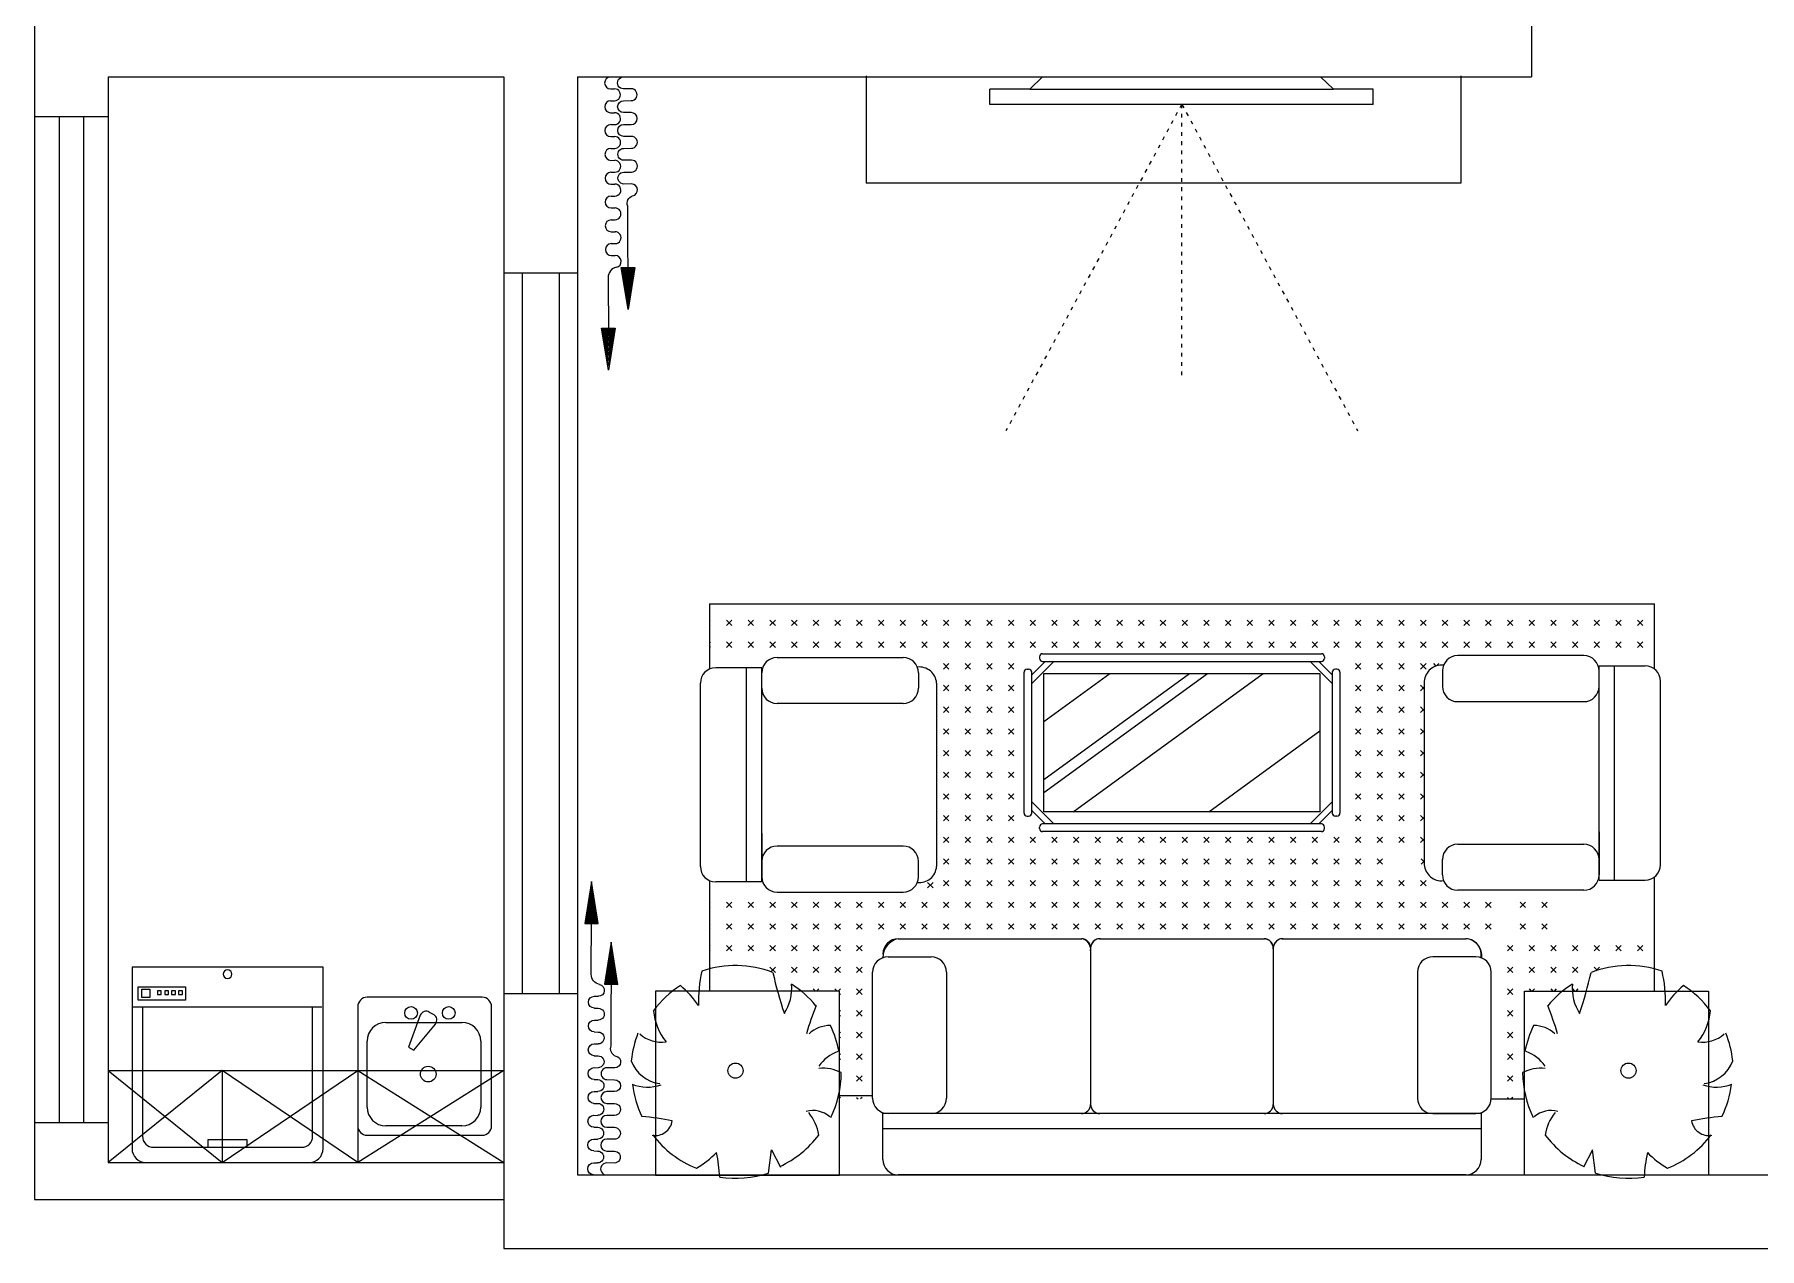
# Model space of a CAD drawing. Header units: millimetres. Extents: x 207737 to 293967, y -150247 to -126753.
# Drawn here: x 220938 to 226562, y -150247 to -146289 of the extents above; entities that cross this region are included whole.
import ezdxf

# ---------------------------------------------------------------- set-up
doc = ezdxf.new("R2010")
doc.units = ezdxf.units.MM
doc.header["$MEASUREMENT"] = 0
doc.linetypes.add('ACAD_ISO03W100', pattern=[30, 12, -18])
for name, color, linetype in [('7-xc-活动家具', 146, 'Continuous'), ('7-xc-活动家具1', 146, 'Continuous'), ('A-土建墙（含管井、立管）', 6, 'Continuous'), ('A-窗', 2, 'Continuous'), ('P-活动家具', 146, 'Continuous')]:
    doc.layers.add(name, color=color, linetype=linetype)
doc.styles.add('dim_font', font='', dxfattribs={"width": 0.6})
doc.styles.get('dim_font').set_extended_font_data('NSimSun')

# ---------------------------------------------------------------- blocks, each defined once
blk = doc.blocks.new('20180326.12034814')
for p, q in [((130, 1114.2), (172, 1154.2)), ((1120, 1114.2), (1078, 1154.2)), ((0, 1064.2), (0, 1114.2)), ((0, 1114.2), (130, 1114.2)), ((1120, 1114.2), (130, 1114.2)), ((1120, 1114.2), (1250, 1114.2)), ((1250, 1064.2), (1250, 1114.2)), ((0, 1064.2), (1250, 1064.2))]:
    blk.add_line(p, q)
at = {"color": 250, "linetype": 'ACAD_ISO03W100'}
for p, q in [((623.8, 1064.2), (51, 0)), ((625, 1064.2), (1197.8, 0)), ((625, 1064.2), (625, 180))]:
    blk.add_line(p, q, dxfattribs=at)
blk = doc.blocks.new('20170808.16402866')
at = {"layer": '7-xc-活动家具'}
blk.add_line((686.1, 144.7), (3.1, 144.7), dxfattribs=at)
blk.add_lwpolyline([(50, 705.8), (640, 705.8, -0.414214), (690, 655.8), (690, 0), (0, 0), (0, 655.8, -0.414214)], format="xyb", close=True, dxfattribs=at)
blk.add_lwpolyline([(37.7, 144.7), (37.7, 611, -0.414214), (77.7, 651), (612.3, 651, -0.414214), (652.3, 611), (652.3, 144.7)], format="xyb", dxfattribs=at)
blk.add_lwpolyline([(416, 651), (416, 623.4), (345, 623.4), (274, 623.4), (274, 651)], dxfattribs=at)
for points in [[(21.6, 71.6), (193, 71.6), (193, 119.7), (21.6, 119.7)], [(64.1, 109.8), (35.8, 109.8), (35.8, 80.1), (64.1, 80.1)], [(105.5, 85.8), (91.9, 85.8), (91.9, 98.5), (105.5, 98.5)], [(131.9, 85.8), (118.3, 85.8), (118.3, 98.5), (131.9, 98.5)], [(156.5, 85.8), (142.8, 85.8), (142.8, 98.5), (156.5, 98.5)], [(182, 85.8), (168.3, 85.8), (168.3, 98.5), (182, 98.5)]]:
    blk.add_lwpolyline(points, close=True, dxfattribs=at)
blk.add_circle((345, 25.5), 16, dxfattribs=at)
blk = doc.blocks.new('20180326.12165415')
at = {"layer": '7-xc-活动家具1'}
for p, q in [((29.1, 917.4), (41.8, 917.6)), ((29.2, 878.6), (42, 878.8)), ((29.4, 839.8), (42.1, 840)), ((29.6, 801), (42.3, 801.2)), ((29.8, 762.2), (42.5, 762.4)), ((30, 723.4), (42.7, 723.5)), ((30.1, 684.6), (42.9, 684.7)), ((30.3, 645.7), (43, 645.9)), ((30.5, 606.9), (43.2, 607.1)), ((30.7, 568.1), (43.4, 568.3)), ((30.9, 529.3), (43.6, 529.5)), ((31, 490.5), (43.8, 490.7)), ((31.2, 451.7), (43.9, 451.9)), ((31.4, 412.9), (44.1, 413)), ((31.6, 374.1), (44.3, 374.2)), ((21, 302.5), (21.9, 116.6))]:
    blk.add_line(p, q, dxfattribs=at)
blk.add_lwpolyline([(86.5, 198.2), (85, 535.6, -0.430223), (101, 569, 0.919589), (97.6, 607.5), (72.6, 607.3, -1), (72.4, 646.1), (97.4, 646.3, 1), (97.3, 685.1), (72.3, 684.9, -1), (72.1, 723.7), (97.1, 723.9, 1), (96.9, 762.7), (71.9, 762.6, -1), (71.7, 801.4), (96.7, 801.5, 1), (96.6, 840.4), (71.5, 840.2, -1), (71.4, 879), (96.4, 879.2, 1), (96.2, 918), (71.2, 917.8, -1), (71, 956.6)], format="xyb", dxfattribs=at)
at = {"layer": '7-xc-活动家具1', "linetype": 'Continuous'}
for points in [[(107.7, 335.4), (86.5, 198.2), (64.1, 335.2)], [(104.8, 332.9), (86.5, 214.2), (67.1, 332.7)], [(101.9, 330.4), (86.4, 230.1), (70, 330.2)], [(99, 327.8), (86.3, 246), (72.9, 327.7)], [(76.1, 317.8), (74.8, 309.7), (73.5, 317.8)], [(96, 325.3), (86.3, 261.9), (75.9, 325.2)], [(93.1, 322.8), (86.2, 277.8), (78.8, 322.8)], [(90.2, 320.3), (86.1, 293.8), (81.8, 320.3)], [(43.6, 137.1), (22.4, 0), (0, 136.9)], [(40.7, 134.6), (22.3, 15.9), (2.9, 134.5)], [(37.7, 132.1), (22.3, 31.8), (5.9, 132)], [(34.8, 129.6), (22.2, 47.8), (8.8, 129.5)], [(31.9, 127.1), (22.1, 63.7), (11.8, 127)], [(29, 124.6), (22.1, 79.6), (14.7, 124.5)], [(26.1, 122.1), (22, 95.5), (17.6, 122)], [(23.2, 119.5), (21.9, 111.4), (20.6, 119.5)]]:
    blk.add_lwpolyline(points, close=True, dxfattribs=at)
at = {"layer": '7-xc-活动家具1'}
for centre, radius, start, end in [((29, 936.8), 19.4, 90.2646, 270.2646), ((41.9, 898.2), 19.4, 270.2646, 90.2646), ((29.3, 859.2), 19.4, 90.2646, 270.2646), ((29.7, 781.6), 19.4, 90.2646, 270.2646), ((42.2, 820.6), 19.4, 270.2646, 90.2646), ((42.6, 742.9), 19.4, 270.2646, 90.2646), ((30.1, 704), 19.4, 90.2646, 270.2646), ((42.9, 665.3), 19.4, 270.2646, 90.2646), ((30.4, 626.3), 19.4, 90.2646, 270.2646), ((30.8, 548.7), 19.4, 90.2646, 270.2646), ((43.3, 587.7), 19.4, 270.2646, 90.2646), ((43.7, 510.1), 19.4, 270.2646, 90.2646), ((31.1, 471.1), 19.4, 90.2646, 270.2646), ((44, 432.5), 19.4, 270.2646, 90.2646), ((31.5, 393.5), 19.4, 90.2646, 270.2646), ((44.4, 354.8), 19.4, 281.2741, 90.2646), ((54.8, 302.7), 33.8, 101.2741, 180.2646)]:
    blk.add_arc(centre, radius, start, end, dxfattribs=at)
blk = doc.blocks.new('shafa1')
at = {"layer": 'P-活动家具', "ltscale": 0.8}
for p, q in [((223138.7, -148145.5), (223138.7, -148357.7)), ((223138.7, -148145.5), (226219.3, -148145.5)), ((226219.3, -148357.5), (226219.3, -148145.5)), ((223141.2, -148198.5), (223138.7, -148201)), ((223138.7, -148213.8), (223141.2, -148216.2)), ((223141.2, -148269.3), (223138.7, -148271.7)), ((223138.7, -148284.5), (223141.2, -148286.9)), ((223308.9, -148353.4), (223158.9, -148353.4)), ((223258.9, -149051.6), (223258.9, -148353.4)), ((223308.9, -149051.6), (223308.9, -148353.4)), ((223358.9, -148320), (223770, -148320)), ((224233, -148332.7), (224189, -148376.7)), ((224261.3, -148332.7), (224189, -148405)), ((224214.6, -148317.7), (224214.6, -148322.7)), ((224224.6, -148307.7), (225133.4, -148307.7)), ((224224.6, -148332.7), (225133.4, -148332.7)), ((225096.7, -148332.7), (225169, -148405)), ((225125, -148332.7), (225169, -148376.7)), ((225143.4, -148317.7), (225143.4, -148322.7)), ((225989.1, -148314), (225578, -148314)), ((226039.1, -149045.6), (226039.1, -148347.4)), ((226039.1, -148347.4), (226189.1, -148347.4)), ((226089.1, -149045.6), (226089.1, -148347.4)), ((223108.9, -149001.6), (223108.9, -148403.4)), ((223308.9, -148420), (223308.9, -148370)), ((223820, -148370), (223820, -148420)), ((223878.9, -148403.4), (223878.9, -149001.6)), ((224164, -148827.2), (224164, -148368.3)), ((224174, -148358.3), (224179, -148358.3)), ((224189, -148827.2), (224189, -148368.3)), ((224229, -148822.7), (224229, -148372.7)), ((224229, -148372.7), (225129, -148372.7)), ((225129, -148372.7), (225129, -148822.7)), ((225169, -148368.3), (225169, -148827.2)), ((225184, -148358.3), (225179, -148358.3)), ((225194, -148368.3), (225194, -148827.2)), ((225469.1, -148397.4), (225469.1, -148995.6)), ((225528, -148364), (225528, -148414)), ((226039.1, -148414), (226039.1, -148364)), ((226239.1, -148995.6), (226239.1, -148397.4)), ((223770, -148470), (223358.9, -148470)), ((225578, -148464), (225989.1, -148464)), ((224261.3, -148862.7), (224189, -148790.4)), ((225096.7, -148862.7), (225169, -148790.4)), ((224174, -148837.2), (224179, -148837.2)), ((224184.1, -148834.9), (224184.6, -148835.4)), ((224233, -148862.7), (224189, -148818.7)), ((225133.4, -148862.7), (224224.6, -148862.7)), ((225129, -148822.7), (224229, -148822.7)), ((225125, -148862.7), (225169, -148818.7)), ((225174.1, -148834.9), (225175.7, -148836.6)), ((225184, -148837.2), (225179, -148837.2)), ((223308.9, -148894.3), (223308.9, -149035)), ((224214.6, -148877.7), (224214.6, -148872.7)), ((225133.4, -148887.7), (224224.6, -148887.7)), ((225143.4, -148877.7), (225143.4, -148872.7)), ((226039.1, -148888.3), (226039.1, -149029)), ((223770, -148934.9), (223358.9, -148934.9)), ((225578, -148928.9), (225989.1, -148928.9)), ((223820, -149035), (223820, -148984.9)), ((225528, -149029), (225528, -148978.9)), ((223138.7, -149047.3), (223138.7, -149407.6)), ((223308.9, -149051.6), (223158.9, -149051.6)), ((223358.9, -149085), (223770, -149085)), ((225989.1, -149079), (225578, -149079)), ((226039.1, -149045.6), (226189.1, -149045.6)), ((226219.3, -149407.6), (226219.3, -149035.4)), ((223141.2, -149117.8), (223138.7, -149120.2)), ((223138.7, -149133), (223141.2, -149135.5)), ((223141.2, -149188.5), (223138.7, -149190.9)), ((223138.7, -149203.8), (223141.2, -149206.2)), ((223754, -149237), (224352.2, -149237)), ((224410.3, -149237), (224947.7, -149237)), ((225005.8, -149237), (225604, -149237)), ((223141.2, -149259.2), (223138.7, -149261.6)), ((223138.7, -149274.5), (223141.2, -149276.9)), ((223720.6, -149295.9), (223861.2, -149295.9)), ((224381.2, -149267), (224381.2, -149777)), ((224976.8, -149267), (224976.8, -149777)), ((225637.4, -149295.9), (225496.8, -149295.9)), ((225654, -149295.9), (225654, -149287)), ((223141.2, -149329.9), (223138.7, -149332.3)), ((223670.6, -149757), (223670.6, -149345.9)), ((223911.2, -149345.9), (223911.2, -149757)), ((225446.8, -149345.9), (225446.8, -149757)), ((225687.4, -149757), (225687.4, -149345.9)), ((223562.4, -149407.6), (222962.4, -149407.6)), ((222962.4, -149407.6), (222962.4, -150007.6)), ((223406.3, -149400.6), (223406.8, -149401.1)), ((223562.4, -150007.6), (223562.4, -149407.6)), ((225795.6, -150007.6), (225795.6, -149407.6)), ((225795.6, -149407.6), (226395.6, -149407.6)), ((226395.6, -149407.6), (226395.6, -150007.6)), ((223565.4, -149612.8), (223562.4, -149615.7)), ((223562.4, -149627.5), (223565.4, -149630.4)), ((223562.4, -149748.5), (223670.6, -149748.5)), ((223565.4, -149754.2), (223562.4, -149757.2)), ((225687.4, -149759.3), (225795.6, -149759.3)), ((223704, -149957), (223704, -149804.2)), ((225654, -149807), (223704, -149807)), ((223861.2, -149807), (223720.6, -149807)), ((225496.8, -149807), (225637.4, -149807)), ((225654, -149807), (225654, -149957)), ((225654, -149857), (223704, -149857)), ((223330.6, -150001.2), (223340.8, -149925)), ((223340.8, -149925), (223369.8, -149981.9)), ((226017.2, -149925), (225988.2, -149981.9)), ((226027.4, -150001.2), (226017.2, -149925)), ((222962.4, -150007.6), (223562.4, -150007.6)), ((225604, -150007), (223754, -150007)), ((226395.6, -150007.6), (225795.6, -150007.6))]:
    blk.add_line(p, q, dxfattribs=at)
at = {"layer": 'P-活动家具', "color": 251, "ltscale": 0.8}
for p, q in [((223194.2, -148198.5), (223211.9, -148216.2)), ((223211.9, -148198.5), (223194.2, -148216.2)), ((223264.9, -148198.5), (223282.6, -148216.2)), ((223282.6, -148198.5), (223264.9, -148216.2)), ((223335.6, -148198.5), (223353.3, -148216.2)), ((223353.3, -148198.5), (223335.6, -148216.2)), ((223406.3, -148198.5), (223424, -148216.2)), ((223424, -148198.5), (223406.3, -148216.2)), ((223477, -148198.5), (223494.7, -148216.2)), ((223494.7, -148198.5), (223477, -148216.2)), ((223547.7, -148198.5), (223565.4, -148216.2)), ((223565.4, -148198.5), (223547.7, -148216.2)), ((223618.4, -148198.5), (223636.1, -148216.2)), ((223636.1, -148198.5), (223618.4, -148216.2)), ((223689.2, -148198.5), (223706.8, -148216.2)), ((223706.8, -148198.5), (223689.2, -148216.2)), ((223759.9, -148198.5), (223777.5, -148216.2)), ((223777.5, -148198.5), (223759.9, -148216.2)), ((223830.6, -148198.5), (223848.3, -148216.2)), ((223848.3, -148198.5), (223830.6, -148216.2)), ((223901.3, -148198.5), (223919, -148216.2)), ((223919, -148198.5), (223901.3, -148216.2)), ((223972, -148198.5), (223989.7, -148216.2)), ((223989.7, -148198.5), (223972, -148216.2)), ((224042.7, -148198.5), (224060.4, -148216.2)), ((224060.4, -148198.5), (224042.7, -148216.2)), ((224113.4, -148198.5), (224131.1, -148216.2)), ((224131.1, -148198.5), (224113.4, -148216.2)), ((224184.1, -148198.5), (224201.8, -148216.2)), ((224201.8, -148198.5), (224184.1, -148216.2)), ((224254.8, -148198.5), (224272.5, -148216.2)), ((224272.5, -148198.5), (224254.8, -148216.2)), ((224325.6, -148198.5), (224343.2, -148216.2)), ((224343.2, -148198.5), (224325.6, -148216.2)), ((224396.3, -148198.5), (224413.9, -148216.2)), ((224413.9, -148198.5), (224396.3, -148216.2)), ((224467, -148198.5), (224484.7, -148216.2)), ((224484.7, -148198.5), (224467, -148216.2)), ((224537.7, -148198.5), (224555.4, -148216.2)), ((224555.4, -148198.5), (224537.7, -148216.2)), ((224608.4, -148198.5), (224626.1, -148216.2)), ((224626.1, -148198.5), (224608.4, -148216.2)), ((224679.1, -148198.5), (224696.8, -148216.2)), ((224696.8, -148198.5), (224679.1, -148216.2)), ((224749.8, -148198.5), (224767.5, -148216.2)), ((224767.5, -148198.5), (224749.8, -148216.2)), ((224820.5, -148198.5), (224838.2, -148216.2)), ((224838.2, -148198.5), (224820.5, -148216.2)), ((224891.2, -148198.5), (224908.9, -148216.2)), ((224908.9, -148198.5), (224891.2, -148216.2)), ((224962, -148198.5), (224979.6, -148216.2)), ((224979.6, -148198.5), (224962, -148216.2)), ((225032.7, -148198.5), (225050.3, -148216.2)), ((225050.3, -148198.5), (225032.7, -148216.2)), ((225103.4, -148198.5), (225121, -148216.2)), ((225121, -148198.5), (225103.4, -148216.2)), ((225174.1, -148198.5), (225191.8, -148216.2)), ((225191.8, -148198.5), (225174.1, -148216.2)), ((225244.8, -148198.5), (225262.5, -148216.2)), ((225262.5, -148198.5), (225244.8, -148216.2)), ((225315.5, -148198.5), (225333.2, -148216.2)), ((225333.2, -148198.5), (225315.5, -148216.2)), ((225386.2, -148198.5), (225403.9, -148216.2)), ((225403.9, -148198.5), (225386.2, -148216.2)), ((225456.9, -148198.5), (225474.6, -148216.2)), ((225474.6, -148198.5), (225456.9, -148216.2)), ((225527.6, -148198.5), (225545.3, -148216.2)), ((225545.3, -148198.5), (225527.6, -148216.2)), ((225598.3, -148198.5), (225616, -148216.2)), ((225616, -148198.5), (225598.3, -148216.2)), ((225669.1, -148198.5), (225686.7, -148216.2)), ((225686.7, -148198.5), (225669.1, -148216.2)), ((225739.8, -148198.5), (225757.4, -148216.2)), ((225757.4, -148198.5), (225739.8, -148216.2)), ((225810.5, -148198.5), (225828.2, -148216.2)), ((225828.2, -148198.5), (225810.5, -148216.2)), ((225881.2, -148198.5), (225898.9, -148216.2)), ((225898.9, -148198.5), (225881.2, -148216.2)), ((225951.9, -148198.5), (225969.6, -148216.2)), ((225969.6, -148198.5), (225951.9, -148216.2)), ((226022.6, -148198.5), (226040.3, -148216.2)), ((226040.3, -148198.5), (226022.6, -148216.2)), ((226093.3, -148198.5), (226111, -148216.2)), ((226111, -148198.5), (226093.3, -148216.2)), ((226164, -148198.5), (226181.7, -148216.2)), ((226181.7, -148198.5), (226164, -148216.2)), ((223194.2, -148269.3), (223211.9, -148286.9)), ((223211.9, -148269.3), (223194.2, -148286.9)), ((223264.9, -148269.3), (223282.6, -148286.9)), ((223282.6, -148269.3), (223264.9, -148286.9)), ((223335.6, -148269.3), (223353.3, -148286.9)), ((223353.3, -148269.3), (223335.6, -148286.9)), ((223406.3, -148269.3), (223424, -148286.9)), ((223424, -148269.3), (223406.3, -148286.9)), ((223477, -148269.3), (223494.7, -148286.9)), ((223494.7, -148269.3), (223477, -148286.9)), ((223547.7, -148269.3), (223565.4, -148286.9)), ((223565.4, -148269.3), (223547.7, -148286.9)), ((223618.4, -148269.3), (223636.1, -148286.9)), ((223636.1, -148269.3), (223618.4, -148286.9)), ((223689.2, -148269.3), (223706.8, -148286.9)), ((223706.8, -148269.3), (223689.2, -148286.9)), ((223759.9, -148269.3), (223777.5, -148286.9)), ((223777.5, -148269.3), (223759.9, -148286.9)), ((223830.6, -148269.3), (223848.3, -148286.9)), ((223848.3, -148269.3), (223830.6, -148286.9)), ((223901.3, -148269.3), (223919, -148286.9)), ((223919, -148269.3), (223901.3, -148286.9)), ((223972, -148269.3), (223989.7, -148286.9)), ((223989.7, -148269.3), (223972, -148286.9)), ((224042.7, -148269.3), (224060.4, -148286.9)), ((224060.4, -148269.3), (224042.7, -148286.9)), ((224113.4, -148269.3), (224131.1, -148286.9)), ((224131.1, -148269.3), (224113.4, -148286.9)), ((224184.1, -148269.3), (224201.8, -148286.9)), ((224201.8, -148269.3), (224184.1, -148286.9)), ((224254.8, -148269.3), (224272.5, -148286.9)), ((224272.5, -148269.3), (224254.8, -148286.9)), ((224325.6, -148269.3), (224343.2, -148286.9)), ((224343.2, -148269.3), (224325.6, -148286.9)), ((224396.3, -148269.3), (224413.9, -148286.9)), ((224413.9, -148269.3), (224396.3, -148286.9)), ((224467, -148269.3), (224484.7, -148286.9)), ((224484.7, -148269.3), (224467, -148286.9)), ((224537.7, -148269.3), (224555.4, -148286.9)), ((224555.4, -148269.3), (224537.7, -148286.9)), ((224608.4, -148269.3), (224626.1, -148286.9)), ((224626.1, -148269.3), (224608.4, -148286.9)), ((224679.1, -148269.3), (224696.8, -148286.9)), ((224696.8, -148269.3), (224679.1, -148286.9)), ((224749.8, -148269.3), (224767.5, -148286.9)), ((224767.5, -148269.3), (224749.8, -148286.9)), ((224820.5, -148269.3), (224838.2, -148286.9)), ((224838.2, -148269.3), (224820.5, -148286.9)), ((224891.2, -148269.3), (224908.9, -148286.9)), ((224908.9, -148269.3), (224891.2, -148286.9)), ((224962, -148269.3), (224979.6, -148286.9)), ((224979.6, -148269.3), (224962, -148286.9)), ((225032.7, -148269.3), (225050.3, -148286.9)), ((225050.3, -148269.3), (225032.7, -148286.9)), ((225103.4, -148269.3), (225121, -148286.9)), ((225121, -148269.3), (225103.4, -148286.9)), ((225174.1, -148269.3), (225191.8, -148286.9)), ((225191.8, -148269.3), (225174.1, -148286.9)), ((225244.8, -148269.3), (225262.5, -148286.9)), ((225262.5, -148269.3), (225244.8, -148286.9)), ((225315.5, -148269.3), (225333.2, -148286.9)), ((225333.2, -148269.3), (225315.5, -148286.9)), ((225386.2, -148269.3), (225403.9, -148286.9)), ((225403.9, -148269.3), (225386.2, -148286.9)), ((225456.9, -148269.3), (225474.6, -148286.9)), ((225474.6, -148269.3), (225456.9, -148286.9)), ((225527.6, -148269.3), (225545.3, -148286.9)), ((225545.3, -148269.3), (225527.6, -148286.9)), ((225598.3, -148269.3), (225616, -148286.9)), ((225616, -148269.3), (225598.3, -148286.9)), ((225669.1, -148269.3), (225686.7, -148286.9)), ((225686.7, -148269.3), (225669.1, -148286.9)), ((225739.8, -148269.3), (225757.4, -148286.9)), ((225757.4, -148269.3), (225739.8, -148286.9)), ((225810.5, -148269.3), (225828.2, -148286.9)), ((225828.2, -148269.3), (225810.5, -148286.9)), ((225881.2, -148269.3), (225898.9, -148286.9)), ((225898.9, -148269.3), (225881.2, -148286.9)), ((225951.9, -148269.3), (225969.6, -148286.9)), ((225969.6, -148269.3), (225951.9, -148286.9)), ((226022.6, -148269.3), (226040.3, -148286.9)), ((226040.3, -148269.3), (226022.6, -148286.9)), ((226093.3, -148269.3), (226111, -148286.9)), ((226111, -148269.3), (226093.3, -148286.9)), ((226164, -148269.3), (226181.7, -148286.9)), ((226181.7, -148269.3), (226164, -148286.9)), ((223901.3, -148340), (223919, -148357.6)), ((223919, -148340), (223901.3, -148357.6)), ((223972, -148340), (223989.7, -148357.6)), ((223989.7, -148340), (223972, -148357.6)), ((224042.7, -148340), (224060.4, -148357.6)), ((224060.4, -148340), (224042.7, -148357.6)), ((224113.4, -148340), (224131.1, -148357.6)), ((224131.1, -148340), (224113.4, -148357.6)), ((225244.8, -148340), (225262.5, -148357.6)), ((225262.5, -148340), (225244.8, -148357.6)), ((225315.5, -148340), (225333.2, -148357.6)), ((225333.2, -148340), (225315.5, -148357.6)), ((225386.2, -148340), (225403.9, -148357.6)), ((225403.9, -148340), (225386.2, -148357.6)), ((225456.9, -148340), (225474.6, -148357.6)), ((225474.6, -148340), (225456.9, -148357.6)), ((225498.5, -148340), (225506.6, -148348.1)), ((225516.2, -148340), (225508.8, -148347.3)), ((223901.3, -148410.7), (223919, -148428.4)), ((223919, -148410.7), (223901.3, -148428.4)), ((223972, -148410.7), (223989.7, -148428.4)), ((223989.7, -148410.7), (223972, -148428.4)), ((224042.7, -148410.7), (224060.4, -148428.4)), ((224060.4, -148410.7), (224042.7, -148428.4)), ((224113.4, -148410.7), (224131.1, -148428.4)), ((224131.1, -148410.7), (224113.4, -148428.4)), ((224229, -148528.7), (224443.7, -148372.7)), ((224229, -148717.4), (224703.5, -148372.7)), ((224229, -148760.3), (224762.6, -148372.7)), ((224324.3, -148822.7), (224943.8, -148372.7)), ((225244.8, -148410.7), (225262.5, -148428.4)), ((225262.5, -148410.7), (225244.8, -148428.4)), ((225315.5, -148410.7), (225333.2, -148428.4)), ((225333.2, -148410.7), (225315.5, -148428.4)), ((225386.2, -148410.7), (225403.9, -148428.4)), ((225403.9, -148410.7), (225386.2, -148428.4)), ((225456.9, -148410.7), (225469.1, -148422.9)), ((225469.1, -148416.2), (225456.9, -148428.4)), ((223901.3, -148481.4), (223919, -148499.1)), ((223919, -148481.4), (223901.3, -148499.1)), ((223972, -148481.4), (223989.7, -148499.1)), ((223989.7, -148481.4), (223972, -148499.1)), ((224042.7, -148481.4), (224060.4, -148499.1)), ((224060.4, -148481.4), (224042.7, -148499.1)), ((224113.4, -148481.4), (224131.1, -148499.1)), ((224131.1, -148481.4), (224113.4, -148499.1)), ((225244.8, -148481.4), (225262.5, -148499.1)), ((225262.5, -148481.4), (225244.8, -148499.1)), ((225315.5, -148481.4), (225333.2, -148499.1)), ((225333.2, -148481.4), (225315.5, -148499.1)), ((225386.2, -148481.4), (225403.9, -148499.1)), ((225403.9, -148481.4), (225386.2, -148499.1)), ((225456.9, -148481.4), (225469.1, -148493.6)), ((225469.1, -148486.9), (225456.9, -148499.1)), ((223901.3, -148552.1), (223919, -148569.8)), ((223919, -148552.1), (223901.3, -148569.8)), ((223972, -148552.1), (223989.7, -148569.8)), ((223989.7, -148552.1), (223972, -148569.8)), ((224042.7, -148552.1), (224060.4, -148569.8)), ((224060.4, -148552.1), (224042.7, -148569.8)), ((224113.4, -148552.1), (224131.1, -148569.8)), ((224131.1, -148552.1), (224113.4, -148569.8)), ((224766.4, -148822.7), (225129, -148559.3)), ((225244.8, -148552.1), (225262.5, -148569.8)), ((225262.5, -148552.1), (225244.8, -148569.8)), ((225315.5, -148552.1), (225333.2, -148569.8)), ((225333.2, -148552.1), (225315.5, -148569.8)), ((225386.2, -148552.1), (225403.9, -148569.8)), ((225403.9, -148552.1), (225386.2, -148569.8)), ((225456.9, -148552.1), (225469.1, -148564.3)), ((225469.1, -148557.6), (225456.9, -148569.8)), ((223901.3, -148622.8), (223919, -148640.5)), ((223919, -148622.8), (223901.3, -148640.5)), ((223972, -148622.8), (223989.7, -148640.5)), ((223989.7, -148622.8), (223972, -148640.5)), ((224042.7, -148622.8), (224060.4, -148640.5)), ((224060.4, -148622.8), (224042.7, -148640.5)), ((224113.4, -148622.8), (224131.1, -148640.5)), ((224131.1, -148622.8), (224113.4, -148640.5)), ((225244.8, -148622.8), (225262.5, -148640.5)), ((225262.5, -148622.8), (225244.8, -148640.5)), ((225315.5, -148622.8), (225333.2, -148640.5)), ((225333.2, -148622.8), (225315.5, -148640.5)), ((225386.2, -148622.8), (225403.9, -148640.5)), ((225403.9, -148622.8), (225386.2, -148640.5)), ((225456.9, -148622.8), (225469.1, -148635)), ((225469.1, -148628.3), (225456.9, -148640.5)), ((223901.3, -148693.5), (223919, -148711.2)), ((223919, -148693.5), (223901.3, -148711.2)), ((223972, -148693.5), (223989.7, -148711.2)), ((223989.7, -148693.5), (223972, -148711.2)), ((224042.7, -148693.5), (224060.4, -148711.2)), ((224060.4, -148693.5), (224042.7, -148711.2)), ((224113.4, -148693.5), (224131.1, -148711.2)), ((224131.1, -148693.5), (224113.4, -148711.2)), ((225244.8, -148693.5), (225262.5, -148711.2)), ((225262.5, -148693.5), (225244.8, -148711.2)), ((225315.5, -148693.5), (225333.2, -148711.2)), ((225333.2, -148693.5), (225315.5, -148711.2)), ((225386.2, -148693.5), (225403.9, -148711.2)), ((225403.9, -148693.5), (225386.2, -148711.2)), ((225456.9, -148693.5), (225469.1, -148705.7)), ((225469.1, -148699), (225456.9, -148711.2)), ((223901.3, -148764.2), (223919, -148781.9)), ((223919, -148764.2), (223901.3, -148781.9)), ((223972, -148764.2), (223989.7, -148781.9)), ((223989.7, -148764.2), (223972, -148781.9)), ((224042.7, -148764.2), (224060.4, -148781.9)), ((224060.4, -148764.2), (224042.7, -148781.9)), ((224113.4, -148764.2), (224131.1, -148781.9)), ((224131.1, -148764.2), (224113.4, -148781.9)), ((225244.8, -148764.2), (225262.5, -148781.9)), ((225262.5, -148764.2), (225244.8, -148781.9)), ((225315.5, -148764.2), (225333.2, -148781.9)), ((225333.2, -148764.2), (225315.5, -148781.9)), ((225386.2, -148764.2), (225403.9, -148781.9)), ((225403.9, -148764.2), (225386.2, -148781.9)), ((225456.9, -148764.2), (225469.1, -148776.4)), ((225469.1, -148769.7), (225456.9, -148781.9)), ((223901.3, -148834.9), (223919, -148852.6)), ((223919, -148834.9), (223901.3, -148852.6)), ((223972, -148834.9), (223989.7, -148852.6)), ((223989.7, -148834.9), (223972, -148852.6)), ((224042.7, -148834.9), (224060.4, -148852.6)), ((224060.4, -148834.9), (224042.7, -148852.6)), ((224113.4, -148834.9), (224131.1, -148852.6)), ((224131.1, -148834.9), (224113.4, -148852.6)), ((225244.8, -148834.9), (225262.5, -148852.6)), ((225262.5, -148834.9), (225244.8, -148852.6)), ((225315.5, -148834.9), (225333.2, -148852.6)), ((225333.2, -148834.9), (225315.5, -148852.6)), ((225386.2, -148834.9), (225403.9, -148852.6)), ((225403.9, -148834.9), (225386.2, -148852.6)), ((225456.9, -148834.9), (225469.1, -148847.1)), ((225469.1, -148840.4), (225456.9, -148852.6)), ((223901.3, -148905.7), (223919, -148923.3)), ((223919, -148905.7), (223901.3, -148923.3)), ((223972, -148905.7), (223989.7, -148923.3)), ((223989.7, -148905.7), (223972, -148923.3)), ((224042.7, -148905.7), (224060.4, -148923.3)), ((224060.4, -148905.7), (224042.7, -148923.3)), ((224113.4, -148905.7), (224131.1, -148923.3)), ((224131.1, -148905.7), (224113.4, -148923.3)), ((224184.1, -148905.7), (224201.8, -148923.3)), ((224201.8, -148905.7), (224184.1, -148923.3)), ((224254.8, -148905.7), (224272.5, -148923.3)), ((224272.5, -148905.7), (224254.8, -148923.3)), ((224325.6, -148905.7), (224343.2, -148923.3)), ((224343.2, -148905.7), (224325.6, -148923.3)), ((224396.3, -148905.7), (224413.9, -148923.3)), ((224413.9, -148905.7), (224396.3, -148923.3)), ((224467, -148905.7), (224484.7, -148923.3)), ((224484.7, -148905.7), (224467, -148923.3)), ((224537.7, -148905.7), (224555.4, -148923.3)), ((224555.4, -148905.7), (224537.7, -148923.3)), ((224608.4, -148905.7), (224626.1, -148923.3)), ((224626.1, -148905.7), (224608.4, -148923.3)), ((224679.1, -148905.7), (224696.8, -148923.3)), ((224696.8, -148905.7), (224679.1, -148923.3)), ((224749.8, -148905.7), (224767.5, -148923.3)), ((224767.5, -148905.7), (224749.8, -148923.3)), ((224820.5, -148905.7), (224838.2, -148923.3)), ((224838.2, -148905.7), (224820.5, -148923.3)), ((224891.2, -148905.7), (224908.9, -148923.3)), ((224908.9, -148905.7), (224891.2, -148923.3)), ((224962, -148905.7), (224979.6, -148923.3)), ((224979.6, -148905.7), (224962, -148923.3)), ((225032.7, -148905.7), (225050.3, -148923.3)), ((225050.3, -148905.7), (225032.7, -148923.3)), ((225103.4, -148905.7), (225121, -148923.3)), ((225121, -148905.7), (225103.4, -148923.3)), ((225174.1, -148905.7), (225191.8, -148923.3)), ((225191.8, -148905.7), (225174.1, -148923.3)), ((225244.8, -148905.7), (225262.5, -148923.3)), ((225262.5, -148905.7), (225244.8, -148923.3)), ((225315.5, -148905.7), (225333.2, -148923.3)), ((225333.2, -148905.7), (225315.5, -148923.3)), ((225386.2, -148905.7), (225403.9, -148923.3)), ((225403.9, -148905.7), (225386.2, -148923.3)), ((225456.9, -148905.7), (225469.1, -148917.8)), ((225469.1, -148911.2), (225456.9, -148923.3)), ((223901.3, -148976.4), (223919, -148994)), ((223919, -148976.4), (223901.3, -148994)), ((223972, -148976.4), (223989.7, -148994)), ((223989.7, -148976.4), (223972, -148994)), ((224042.7, -148976.4), (224060.4, -148994)), ((224060.4, -148976.4), (224042.7, -148994)), ((224113.4, -148976.4), (224131.1, -148994)), ((224131.1, -148976.4), (224113.4, -148994)), ((224184.1, -148976.4), (224201.8, -148994)), ((224201.8, -148976.4), (224184.1, -148994)), ((224254.8, -148976.4), (224272.5, -148994)), ((224272.5, -148976.4), (224254.8, -148994)), ((224325.6, -148976.4), (224343.2, -148994)), ((224343.2, -148976.4), (224325.6, -148994)), ((224396.3, -148976.4), (224413.9, -148994)), ((224413.9, -148976.4), (224396.3, -148994)), ((224467, -148976.4), (224484.7, -148994)), ((224484.7, -148976.4), (224467, -148994)), ((224537.7, -148976.4), (224555.4, -148994)), ((224555.4, -148976.4), (224537.7, -148994)), ((224608.4, -148976.4), (224626.1, -148994)), ((224626.1, -148976.4), (224608.4, -148994)), ((224679.1, -148976.4), (224696.8, -148994)), ((224696.8, -148976.4), (224679.1, -148994)), ((224749.8, -148976.4), (224767.5, -148994)), ((224767.5, -148976.4), (224749.8, -148994)), ((224820.5, -148976.4), (224838.2, -148994)), ((224838.2, -148976.4), (224820.5, -148994)), ((224891.2, -148976.4), (224908.9, -148994)), ((224908.9, -148976.4), (224891.2, -148994)), ((224962, -148976.4), (224979.6, -148994)), ((224979.6, -148976.4), (224962, -148994)), ((225032.7, -148976.4), (225050.3, -148994)), ((225050.3, -148976.4), (225032.7, -148994)), ((225103.4, -148976.4), (225121, -148994)), ((225121, -148976.4), (225103.4, -148994)), ((225174.1, -148976.4), (225191.8, -148994)), ((225191.8, -148976.4), (225174.1, -148994)), ((225244.8, -148976.4), (225262.5, -148994)), ((225262.5, -148976.4), (225244.8, -148994)), ((225315.5, -148976.4), (225333.2, -148994)), ((225333.2, -148976.4), (225315.5, -148994)), ((225459, -148976.4), (225469.1, -148986.5)), ((225469.1, -148984), (225459, -148994)), ((223849.7, -149053.1), (223867.4, -149070.8)), ((223867.4, -149053.1), (223849.7, -149070.8)), ((223901.3, -149047.1), (223919, -149064.8)), ((223919, -149047.1), (223901.3, -149064.8)), ((223972, -149047.1), (223989.7, -149064.8)), ((223989.7, -149047.1), (223972, -149064.8)), ((224042.7, -149047.1), (224060.4, -149064.8)), ((224060.4, -149047.1), (224042.7, -149064.8)), ((224113.4, -149047.1), (224131.1, -149064.8)), ((224131.1, -149047.1), (224113.4, -149064.8)), ((224184.1, -149047.1), (224201.8, -149064.8)), ((224201.8, -149047.1), (224184.1, -149064.8)), ((224254.8, -149047.1), (224272.5, -149064.8)), ((224272.5, -149047.1), (224254.8, -149064.8)), ((224325.6, -149047.1), (224343.2, -149064.8)), ((224343.2, -149047.1), (224325.6, -149064.8)), ((224396.3, -149047.1), (224413.9, -149064.8)), ((224413.9, -149047.1), (224396.3, -149064.8)), ((224467, -149047.1), (224484.7, -149064.8)), ((224484.7, -149047.1), (224467, -149064.8)), ((224537.7, -149047.1), (224555.4, -149064.8)), ((224555.4, -149047.1), (224537.7, -149064.8)), ((224608.4, -149047.1), (224626.1, -149064.8)), ((224626.1, -149047.1), (224608.4, -149064.8)), ((224679.1, -149047.1), (224696.8, -149064.8)), ((224696.8, -149047.1), (224679.1, -149064.8)), ((224749.8, -149047.1), (224767.5, -149064.8)), ((224767.5, -149047.1), (224749.8, -149064.8)), ((224820.5, -149047.1), (224838.2, -149064.8)), ((224838.2, -149047.1), (224820.5, -149064.8)), ((224891.2, -149047.1), (224908.9, -149064.8)), ((224908.9, -149047.1), (224891.2, -149064.8)), ((224962, -149047.1), (224979.6, -149064.8)), ((224979.6, -149047.1), (224962, -149064.8)), ((225032.7, -149047.1), (225050.3, -149064.8)), ((225050.3, -149047.1), (225032.7, -149064.8)), ((225103.4, -149047.1), (225121, -149064.8)), ((225121, -149047.1), (225103.4, -149064.8)), ((225174.1, -149047.1), (225191.8, -149064.8)), ((225191.8, -149047.1), (225174.1, -149064.8)), ((225244.8, -149047.1), (225262.5, -149064.8)), ((225262.5, -149047.1), (225244.8, -149064.8)), ((225315.5, -149047.1), (225333.2, -149064.8)), ((225333.2, -149047.1), (225315.5, -149064.8)), ((225386.2, -149047.1), (225403.9, -149064.8)), ((225403.9, -149047.1), (225386.2, -149064.8)), ((225456.9, -149047.1), (225474.6, -149064.8)), ((225474.6, -149047.1), (225456.9, -149064.8)), ((223194.2, -149117.8), (223211.9, -149135.5)), ((223211.9, -149117.8), (223194.2, -149135.5)), ((223264.9, -149117.8), (223282.6, -149135.5)), ((223282.6, -149117.8), (223264.9, -149135.5)), ((223335.6, -149117.8), (223353.3, -149135.5)), ((223353.3, -149117.8), (223335.6, -149135.5)), ((223406.3, -149117.8), (223424, -149135.5)), ((223424, -149117.8), (223406.3, -149135.5)), ((223477, -149117.8), (223494.7, -149135.5)), ((223494.7, -149117.8), (223477, -149135.5)), ((223547.7, -149117.8), (223565.4, -149135.5)), ((223565.4, -149117.8), (223547.7, -149135.5)), ((223618.4, -149117.8), (223636.1, -149135.5)), ((223636.1, -149117.8), (223618.4, -149135.5)), ((223689.2, -149117.8), (223706.8, -149135.5)), ((223706.8, -149117.8), (223689.2, -149135.5)), ((223759.9, -149117.8), (223777.5, -149135.5)), ((223777.5, -149117.8), (223759.9, -149135.5)), ((223830.6, -149117.8), (223848.3, -149135.5)), ((223848.3, -149117.8), (223830.6, -149135.5)), ((223901.3, -149117.8), (223919, -149135.5)), ((223919, -149117.8), (223901.3, -149135.5)), ((223972, -149117.8), (223989.7, -149135.5)), ((223989.7, -149117.8), (223972, -149135.5)), ((224042.7, -149117.8), (224060.4, -149135.5)), ((224060.4, -149117.8), (224042.7, -149135.5)), ((224113.4, -149117.8), (224131.1, -149135.5)), ((224131.1, -149117.8), (224113.4, -149135.5)), ((224184.1, -149117.8), (224201.8, -149135.5)), ((224201.8, -149117.8), (224184.1, -149135.5)), ((224254.8, -149117.8), (224272.5, -149135.5)), ((224272.5, -149117.8), (224254.8, -149135.5)), ((224325.6, -149117.8), (224343.2, -149135.5)), ((224343.2, -149117.8), (224325.6, -149135.5)), ((224396.3, -149117.8), (224413.9, -149135.5)), ((224413.9, -149117.8), (224396.3, -149135.5)), ((224467, -149117.8), (224484.7, -149135.5)), ((224484.7, -149117.8), (224467, -149135.5)), ((224537.7, -149117.8), (224555.4, -149135.5)), ((224555.4, -149117.8), (224537.7, -149135.5)), ((224608.4, -149117.8), (224626.1, -149135.5)), ((224626.1, -149117.8), (224608.4, -149135.5)), ((224679.1, -149117.8), (224696.8, -149135.5)), ((224696.8, -149117.8), (224679.1, -149135.5)), ((224749.8, -149117.8), (224767.5, -149135.5)), ((224767.5, -149117.8), (224749.8, -149135.5)), ((224820.5, -149117.8), (224838.2, -149135.5)), ((224838.2, -149117.8), (224820.5, -149135.5)), ((224891.2, -149117.8), (224908.9, -149135.5)), ((224908.9, -149117.8), (224891.2, -149135.5)), ((224962, -149117.8), (224979.6, -149135.5)), ((224979.6, -149117.8), (224962, -149135.5)), ((225032.7, -149117.8), (225050.3, -149135.5)), ((225050.3, -149117.8), (225032.7, -149135.5)), ((225103.4, -149117.8), (225121, -149135.5)), ((225121, -149117.8), (225103.4, -149135.5)), ((225174.1, -149117.8), (225191.8, -149135.5)), ((225191.8, -149117.8), (225174.1, -149135.5)), ((225244.8, -149117.8), (225262.5, -149135.5)), ((225262.5, -149117.8), (225244.8, -149135.5)), ((225315.5, -149117.8), (225333.2, -149135.5)), ((225333.2, -149117.8), (225315.5, -149135.5)), ((225386.2, -149117.8), (225403.9, -149135.5)), ((225403.9, -149117.8), (225386.2, -149135.5)), ((225456.9, -149117.8), (225474.6, -149135.5)), ((225474.6, -149117.8), (225456.9, -149135.5)), ((225527.6, -149117.8), (225545.3, -149135.5)), ((225545.3, -149117.8), (225527.6, -149135.5)), ((225598.3, -149117.8), (225616, -149135.5)), ((225616, -149117.8), (225598.3, -149135.5)), ((225669.1, -149117.8), (225686.7, -149135.5)), ((225686.7, -149117.8), (225669.1, -149135.5)), ((225781.3, -149117.8), (225799, -149135.5)), ((225799, -149117.8), (225781.3, -149135.5)), ((225852, -149117.8), (225869.7, -149135.5)), ((225869.7, -149117.8), (225852, -149135.5)), ((223194.2, -149188.5), (223211.9, -149206.2)), ((223211.9, -149188.5), (223194.2, -149206.2)), ((223264.9, -149188.5), (223282.6, -149206.2)), ((223282.6, -149188.5), (223264.9, -149206.2)), ((223335.6, -149188.5), (223353.3, -149206.2)), ((223353.3, -149188.5), (223335.6, -149206.2)), ((223406.3, -149188.5), (223424, -149206.2)), ((223424, -149188.5), (223406.3, -149206.2)), ((223477, -149188.5), (223494.7, -149206.2)), ((223494.7, -149188.5), (223477, -149206.2)), ((223547.7, -149188.5), (223565.4, -149206.2)), ((223565.4, -149188.5), (223547.7, -149206.2)), ((223618.4, -149188.5), (223636.1, -149206.2)), ((223636.1, -149188.5), (223618.4, -149206.2)), ((223689.2, -149188.5), (223706.8, -149206.2)), ((223706.8, -149188.5), (223689.2, -149206.2)), ((223759.9, -149188.5), (223777.5, -149206.2)), ((223777.5, -149188.5), (223759.9, -149206.2)), ((223830.6, -149188.5), (223848.3, -149206.2)), ((223848.3, -149188.5), (223830.6, -149206.2)), ((223901.3, -149188.5), (223919, -149206.2)), ((223919, -149188.5), (223901.3, -149206.2)), ((223972, -149188.5), (223989.7, -149206.2)), ((223989.7, -149188.5), (223972, -149206.2)), ((224042.7, -149188.5), (224060.4, -149206.2)), ((224060.4, -149188.5), (224042.7, -149206.2)), ((224113.4, -149188.5), (224131.1, -149206.2)), ((224131.1, -149188.5), (224113.4, -149206.2)), ((224184.1, -149188.5), (224201.8, -149206.2)), ((224201.8, -149188.5), (224184.1, -149206.2)), ((224254.8, -149188.5), (224272.5, -149206.2)), ((224272.5, -149188.5), (224254.8, -149206.2)), ((224325.6, -149188.5), (224343.2, -149206.2)), ((224343.2, -149188.5), (224325.6, -149206.2)), ((224396.3, -149188.5), (224413.9, -149206.2)), ((224413.9, -149188.5), (224396.3, -149206.2)), ((224467, -149188.5), (224484.7, -149206.2)), ((224484.7, -149188.5), (224467, -149206.2)), ((224537.7, -149188.5), (224555.4, -149206.2)), ((224555.4, -149188.5), (224537.7, -149206.2)), ((224608.4, -149188.5), (224626.1, -149206.2)), ((224626.1, -149188.5), (224608.4, -149206.2)), ((224679.1, -149188.5), (224696.8, -149206.2)), ((224696.8, -149188.5), (224679.1, -149206.2)), ((224749.8, -149188.5), (224767.5, -149206.2)), ((224767.5, -149188.5), (224749.8, -149206.2)), ((224820.5, -149188.5), (224838.2, -149206.2)), ((224838.2, -149188.5), (224820.5, -149206.2)), ((224891.2, -149188.5), (224908.9, -149206.2)), ((224908.9, -149188.5), (224891.2, -149206.2)), ((224962, -149188.5), (224979.6, -149206.2)), ((224979.6, -149188.5), (224962, -149206.2)), ((225032.7, -149188.5), (225050.3, -149206.2)), ((225050.3, -149188.5), (225032.7, -149206.2)), ((225103.4, -149188.5), (225121, -149206.2)), ((225121, -149188.5), (225103.4, -149206.2)), ((225174.1, -149188.5), (225191.8, -149206.2)), ((225191.8, -149188.5), (225174.1, -149206.2)), ((225244.8, -149188.5), (225262.5, -149206.2)), ((225262.5, -149188.5), (225244.8, -149206.2)), ((225315.5, -149188.5), (225333.2, -149206.2)), ((225333.2, -149188.5), (225315.5, -149206.2)), ((225386.2, -149188.5), (225403.9, -149206.2)), ((225403.9, -149188.5), (225386.2, -149206.2)), ((225456.9, -149188.5), (225474.6, -149206.2)), ((225474.6, -149188.5), (225456.9, -149206.2)), ((225527.6, -149188.5), (225545.3, -149206.2)), ((225545.3, -149188.5), (225527.6, -149206.2)), ((225598.3, -149188.5), (225616, -149206.2)), ((225616, -149188.5), (225598.3, -149206.2)), ((225669.1, -149188.5), (225686.7, -149206.2)), ((225686.7, -149188.5), (225669.1, -149206.2)), ((225781.3, -149188.5), (225799, -149206.2)), ((225799, -149188.5), (225781.3, -149206.2)), ((225852, -149188.5), (225869.7, -149206.2)), ((225869.7, -149188.5), (225852, -149206.2)), ((223194.2, -149259.2), (223211.9, -149276.9)), ((223211.9, -149259.2), (223194.2, -149276.9)), ((223264.9, -149259.2), (223282.6, -149276.9)), ((223282.6, -149259.2), (223264.9, -149276.9)), ((223335.6, -149259.2), (223353.3, -149276.9)), ((223353.3, -149259.2), (223335.6, -149276.9)), ((223406.3, -149259.2), (223424, -149276.9)), ((223424, -149259.2), (223406.3, -149276.9)), ((223477, -149259.2), (223494.7, -149276.9)), ((223494.7, -149259.2), (223477, -149276.9)), ((223547.7, -149259.2), (223565.4, -149276.9)), ((223565.4, -149259.2), (223547.7, -149276.9)), ((223618.4, -149259.2), (223636.1, -149276.9)), ((223636.1, -149259.2), (223618.4, -149276.9)), ((225739.8, -149259.2), (225757.4, -149276.9)), ((225757.4, -149259.2), (225739.8, -149276.9)), ((225810.5, -149259.2), (225828.2, -149276.9)), ((225828.2, -149259.2), (225810.5, -149276.9)), ((225881.2, -149259.2), (225898.9, -149276.9)), ((225898.9, -149259.2), (225881.2, -149276.9)), ((225951.9, -149259.2), (225969.6, -149276.9)), ((225969.6, -149259.2), (225951.9, -149276.9)), ((226022.6, -149259.2), (226040.3, -149276.9)), ((226040.3, -149259.2), (226022.6, -149276.9)), ((226093.3, -149259.2), (226111, -149276.9)), ((226111, -149259.2), (226093.3, -149276.9)), ((226164, -149259.2), (226181.7, -149276.9)), ((226181.7, -149259.2), (226164, -149276.9)), ((223335.6, -149329.9), (223353.3, -149347.6)), ((223353.3, -149329.9), (223338.7, -149344.5)), ((223406.3, -149329.9), (223424, -149347.6)), ((223424, -149329.9), (223406.3, -149347.6)), ((223477, -149329.9), (223494.7, -149347.6)), ((223494.7, -149329.9), (223477, -149347.6)), ((223547.7, -149329.9), (223565.4, -149347.6)), ((223565.4, -149329.9), (223547.7, -149347.6)), ((223618.4, -149329.9), (223636.1, -149347.6)), ((223636.1, -149329.9), (223618.4, -149347.6)), ((225739.8, -149329.9), (225757.4, -149347.6)), ((225757.4, -149329.9), (225739.8, -149347.6)), ((225810.5, -149329.9), (225828.2, -149347.6)), ((225828.2, -149329.9), (225810.5, -149347.6)), ((225881.2, -149329.9), (225898.9, -149347.6)), ((225898.9, -149329.9), (225881.2, -149347.6)), ((225951.9, -149329.9), (225969.6, -149347.6)), ((225969.6, -149329.9), (225951.9, -149347.6)), ((226022.6, -149329.9), (226032.7, -149340)), ((226040.3, -149329.9), (226029, -149341.2)), ((223477, -149400.6), (223484, -149407.6)), ((223494.7, -149400.6), (223487.8, -149407.6)), ((223547.7, -149400.6), (223554.7, -149407.6)), ((223565.4, -149400.6), (223558.5, -149407.6)), ((223562.4, -149415.3), (223565.4, -149418.3)), ((223618.4, -149400.6), (223636.1, -149418.3)), ((223636.1, -149400.6), (223618.4, -149418.3)), ((225739.8, -149400.6), (225757.4, -149418.3)), ((225757.4, -149400.6), (225739.8, -149418.3)), ((225810.5, -149400.6), (225817.4, -149407.6)), ((225828.2, -149400.6), (225821.2, -149407.6)), ((225881.2, -149400.6), (225888.1, -149407.6)), ((225898.9, -149400.6), (225891.9, -149407.6)), ((225951.9, -149400.6), (225958.8, -149407.6)), ((225969.6, -149400.6), (225962.6, -149407.6)), ((223565.4, -149471.3), (223562.4, -149474.3)), ((223618.4, -149471.3), (223636.1, -149489)), ((223636.1, -149471.3), (223618.4, -149489)), ((225739.8, -149471.3), (225757.4, -149489)), ((225757.4, -149471.3), (225739.8, -149489)), ((223562.4, -149486), (223565.4, -149489)), ((223565.4, -149542.1), (223562.4, -149545)), ((223562.4, -149556.7), (223565.4, -149559.7)), ((223618.4, -149542.1), (223636.1, -149559.7)), ((223636.1, -149542.1), (223618.4, -149559.7)), ((225739.8, -149542.1), (225757.4, -149559.7)), ((225757.4, -149542.1), (225739.8, -149559.7)), ((223618.4, -149612.8), (223636.1, -149630.4)), ((223636.1, -149612.8), (223618.4, -149630.4)), ((225739.8, -149612.8), (225757.4, -149630.4)), ((225757.4, -149612.8), (225739.8, -149630.4)), ((223618.4, -149683.5), (223636.1, -149701.2)), ((223636.1, -149683.5), (223618.4, -149701.2)), ((225739.8, -149683.5), (225757.4, -149701.2)), ((225757.4, -149683.5), (225739.8, -149701.2)), ((223618.4, -149754.2), (223623.6, -149759.3)), ((223636.1, -149754.2), (223631, -149759.3)), ((225739.8, -149754.2), (225744.9, -149759.3)), ((225757.4, -149754.2), (225752.3, -149759.3))]:
    blk.add_line(p, q, dxfattribs=at)
at = {"layer": 'P-活动家具', "ltscale": 0.8}
for centre in [(223223.3, -149667), (226134.7, -149667)]:
    blk.add_circle(centre, 24.7, dxfattribs=at)
for centre, radius, start, end in [((223158.9, -148403.4), 50, 90, 180), ((223358.9, -148370), 50, 90, 180), ((223770, -148370), 50, 0, 90), ((223822.9, -148407), 56.1, 3.73, 96.6207), ((224224.6, -148317.7), 10, 90, 180), ((224224.6, -148322.7), 10, 180, 270), ((225133.4, -148317.7), 10, 0, 90), ((225133.4, -148322.7), 10, 270, 0), ((225525.1, -148401), 56.1, 83.3793, 176.27), ((225578, -148364), 50, 90, 180), ((225989.1, -148364), 50, 0, 90), ((226189.1, -148397.4), 50, 0, 90), ((224174, -148368.3), 10, 90, 180), ((224179, -148368.3), 10, 0, 90), ((225179, -148368.3), 10, 90, 180), ((225184, -148368.3), 10, 0, 90), ((223358.9, -148420), 50, 180, 270), ((223770, -148420), 50, 270, 0), ((225578, -148414), 50, 180, 270), ((225989.1, -148414), 50, 270, 0), ((224174, -148827.2), 10, 180, 270), ((224179, -148827.2), 10, 270, 0), ((224224.6, -148872.7), 10, 90, 180), ((225133.4, -148872.7), 10, 0, 90), ((225179, -148827.2), 10, 180, 270), ((225184, -148827.2), 10, 270, 0), ((224224.6, -148877.7), 10, 180, 270), ((225133.4, -148877.7), 10, 270, 0), ((223358.9, -148984.9), 50, 90, 180), ((223770, -148984.9), 50, 0, 90), ((225578, -148978.9), 50, 90, 180), ((225989.1, -148978.9), 50, 0, 90), ((223158.9, -149001.6), 50, 180, 270), ((223822.9, -148997.9), 56.1, 263.3793, 356.27), ((225525.1, -148991.9), 56.1, 183.73, 276.6207), ((225578, -149029), 50, 180, 270), ((225989.1, -149029), 50, 270, 0), ((226189.1, -148995.6), 50, 270, 0), ((223358.9, -149035), 50, 180, 270), ((223770, -149035), 50, 270, 0), ((223765.9, -149297.7), 61.9, 101.0433, 180.8899), ((223754, -149287), 50, 90, 180), ((224351.2, -149267), 30, 0, 90), ((224346.7, -149271.5), 34.8, 352.6037, 82.6037), ((224411.2, -149267), 30, 90, 180), ((224412.1, -149267.9), 30.9, 87.5716, 178.3489), ((224945.3, -149268.5), 31.5, 357.2928, 87.2928), ((224946.8, -149267), 30, 0, 90), ((225006.8, -149267), 30, 90, 180), ((225007.8, -149268), 31, 87.4313, 178.1455), ((225604, -149287), 50, 0, 90), ((225600.4, -149293), 56.1, 353.3793, 86.27), ((223720.6, -149345.9), 50, 90, 180), ((223861.2, -149345.9), 50, 0, 90), ((225496.8, -149345.9), 50, 90, 180), ((225637.4, -149345.9), 50, 0, 90), ((223527.4, -149439.6), 424.8, 166.7854, 182.0545), ((223223.4, -149670.4), 345.8, 69.37, 108.4693), ((224588.9, -149072.2), 1273.6, 192.4549, 198.7135), ((224769.1, -149072.2), 1273.6, 341.2865, 347.5451), ((226134.6, -149670.4), 345.8, 71.5307, 110.63), ((225830.6, -149439.6), 424.8, 357.9455, 13.2146), ((223223.4, -149670.4), 333.1, 122.5536, 143.406), ((222812.8, -149656.5), 353.3, 34.807, 49.1464), ((223255.4, -149398.7), 151.3, 327.1456, 5.2677), ((223223.4, -149670.4), 339.1, 39.3248, 57.3902), ((226134.6, -149670.4), 339.1, 122.6098, 140.6752), ((226102.6, -149398.7), 151.3, 174.7323, 212.8544), ((226545.2, -149656.5), 353.3, 130.8536, 145.193), ((226134.6, -149670.4), 333.1, 36.594, 57.4464), ((223149.5, -149452.6), 194.5, 185.6907, 218.3418), ((224467.8, -149849.5), 1057.6, 158.0901, 163.3603), ((224890.2, -149849.5), 1057.6, 16.6397, 21.9099), ((226208.5, -149452.6), 194.5, 321.6582, 354.3093), ((223531, -149619.7), 99.6, 89.0349, 132.9546), ((223223.4, -149670.4), 343.9, 11.0979, 25.9233), ((226134.6, -149670.4), 343.9, 154.0767, 168.9021), ((225827, -149619.7), 99.6, 47.0454, 90.9651), ((223223.4, -149670.4), 341.7, 158.4723, 174.0764), ((222981.9, -149468.4), 105.9, 228.1722, 278.1686), ((226376.1, -149468.4), 105.9, 261.8314, 311.8278), ((226134.6, -149670.4), 341.7, 5.9236, 21.5277), ((222991.7, -149595.2), 115.3, 200.3048, 262.6088), ((223602, -149727.7), 130.8, 110.2589, 144.6132), ((225756, -149727.7), 130.8, 35.3868, 69.7411), ((226366.3, -149595.2), 115.3, 277.3912, 339.6952), ((223509.9, -149784.3), 125.1, 62.1872, 96.7225), ((223223.4, -149670.4), 344.9, 334.4144, 359.4679), ((225848.1, -149784.3), 125.1, 83.2775, 117.8128), ((226134.6, -149670.4), 344.9, 180.5321, 205.5856), ((222936.5, -149578), 142.8, 249.4009, 288.1991), ((223223.4, -149670.4), 338.2, 186.9644, 205.6502), ((223720.6, -149757), 50, 180, 270), ((223861.2, -149757), 50, 270, 0), ((225496.8, -149757), 50, 180, 270), ((225637.4, -149757), 50, 270, 0), ((226421.5, -149578), 142.8, 251.8009, 290.5991), ((226134.6, -149670.4), 338.2, 334.3498, 353.0356), ((222866.6, -150532.8), 717.9, 77.8762, 85.8535), ((223475.5, -149881.2), 84.2, 49.04, 105.1445), ((223351.1, -149898.1), 145.4, 8.2849, 40.2797), ((224351.2, -149777), 30, 270, 0), ((224411.2, -149777), 30, 180, 270), ((224946.8, -149777), 30, 270, 0), ((225006.8, -149777), 30, 180, 270), ((225882.5, -149881.2), 84.2, 74.8555, 130.96), ((226006.9, -149898.1), 145.4, 139.7203, 171.7151), ((226491.4, -150532.8), 717.9, 94.1465, 102.1238), ((222961.6, -149822.2), 56.5, 259.9893, 351.059), ((226396.4, -149822.2), 56.5, 188.941, 280.0107), ((223223.4, -149670.4), 339.7, 217.3608, 247.9897), ((223223.4, -149670.4), 341.3, 295.1755, 322.7249), ((226134.6, -149670.4), 341.3, 217.2751, 244.8245), ((226134.6, -149670.4), 339.7, 292.0103, 322.6392), ((222897.6, -149661.1), 380.2, 301.4685, 314.0218), ((222602.8, -150047.5), 570.3, 3.3351, 11.4272), ((223754, -149957), 50, 180, 270), ((225604, -149957), 50, 270, 0), ((226755.2, -150047.5), 570.3, 168.5728, 176.6649), ((226460.4, -149661.1), 380.2, 225.9782, 238.5315), ((223223.4, -149670.4), 347.7, 261.525, 287.9574), ((226134.6, -149670.4), 347.7, 252.0426, 278.475)]:
    blk.add_arc(centre, radius, start, end, dxfattribs=at)
at = {"layer": 'P-活动家具', "ltscale": 0.8, "style": 'dim_font', "width": 0.8, "flags": 9}
for tag in ['XSIZE', 'YSIZE']:
    blk.add_attdef(tag, (223268.9, -149683.2), '', height=0.5, dxfattribs=at)
at = {"layer": 'P-活动家具', "ltscale": 0.8, "style": 'dim_font', "text_generation_flag": 4, "width": 0.8, "flags": 9}
for tag in ['XSIZE', 'YSIZE']:
    blk.add_attdef(tag, (226089.1, -149683.2), '', height=0.5, rotation=180, dxfattribs=at)

msp = doc.modelspace()

# ---------------------------------------------------------------- linework, layer by layer
at = {"layer": '7-xc-活动家具'}
for p, q in [((223649.8, -146423.5), (223649.8, -146773.5)), ((223649.8, -146423.5), (223649.8, -146773.5)), ((225588, -146423.5), (225588, -146773.5)), ((225588, -146773.5), (223649.8, -146773.5))]:
    msp.add_line(p, q, dxfattribs=at)
at = {"layer": '7-xc-活动家具', "ltscale": 0.5}
for p, q in [((221991.8, -149458.5), (221991.8, -149847.1)), ((222397.5, -149427.8), (222022.5, -149427.8)), ((222225.1, -149476.2), (222239.4, -149484.4)), ((222428.2, -149847.1), (222428.2, -149458.5)), ((222083.9, -149509.6), (222332.2, -149509.6)), ((222195.7, -149486.7), (222156.9, -149590.3)), ((222174.6, -149600.5), (222245, -149515.1)), ((222022.5, -149785.7), (222022.5, -149571)), ((222156.9, -149590.3), (222174.6, -149600.5)), ((222393, -149571), (222393, -149785.7)), ((222331.6, -149847.1), (222083.9, -149847.1)), ((222022.5, -149877.8), (222397.5, -149877.8))]:
    msp.add_line(p, q, dxfattribs=at)
for centre, radius in [((222165.8, -149478.9), 20.5), ((222288.5, -149478.9), 20.5), ((222221.7, -149678.4), 25.6)]:
    msp.add_circle(centre, radius, dxfattribs=at)
for centre, radius, start, end in [((222022.5, -149458.5), 30.7, 90, 180), ((222214.9, -149493.9), 20.5, 60, 159.4623), ((222397.5, -149458.5), 30.7, 0, 90), ((222083.9, -149571), 61.4, 90, 180), ((222229.2, -149502.1), 20.5, 320.5377, 60), ((222331.6, -149571), 61.4, 0, 90), ((222083.9, -149785.7), 61.4, 180, 270), ((222331.6, -149785.7), 61.4, 270, 0), ((222022.5, -149847.1), 30.7, 180, 270), ((222397.5, -149847.1), 30.7, 270, 0)]:
    msp.add_arc(centre, radius, start, end, dxfattribs=at)
at = {"layer": 'A-土建墙（含管井、立管）', "linetype": 'Continuous'}
for p, q in [((225818, -146127), (225818, -146427)), ((220938, -146187), (220938, -146557)), ((221178, -146427), (222468, -146427)), ((221178, -146427), (221178, -146557)), ((222468, -146427), (222468, -147067)), ((222708, -146427), (225818, -146427)), ((222708, -146427), (222708, -147067)), ((221178, -146557), (220938, -146557)), ((222708, -147067), (222468, -147067)), ((222468, -149417), (222468, -150247)), ((222708, -149417), (222468, -149417)), ((222708, -149417), (222708, -150007)), ((220938, -149837), (220938, -150087)), ((221178, -149837), (220938, -149837)), ((221178, -149837), (221178, -149967)), ((221178, -149967), (222468, -149967)), ((222708, -150007), (228638, -150007)), ((220938, -150087), (222468, -150087)), ((222468, -150247), (228878, -150247))]:
    msp.add_line(p, q, dxfattribs=at)
at = {"layer": 'A-土建墙（含管井、立管）', "color": 251, "linetype": 'Continuous'}
for p, q in [((221178, -149667), (222468, -149667)), ((221550, -149667), (221550, -149966.6)), ((221991.8, -149667), (221991.8, -149967))]:
    msp.add_line(p, q, dxfattribs=at)
for points in [[(222468, -149667), (221991.8, -149967), (221550, -149667), (221178, -149967)], [(221178, -149667), (221550, -149966.6), (221991.8, -149667), (222468, -149967)]]:
    msp.add_lwpolyline(points, dxfattribs=at)
at = {"layer": 'A-窗', "linetype": 'Continuous'}
for p, q in [((220938, -146557), (220938, -149837)), ((221018, -146557), (221018, -149837)), ((221098, -146557), (221098, -149837)), ((221178, -146557), (221178, -149837)), ((222528, -147067), (222528, -149417)), ((222648, -147067), (222648, -149417))]:
    msp.add_line(p, q, dxfattribs=at)
at = {"layer": 'A-窗', "color": 6, "linetype": 'Continuous'}
for p, q in [((222468, -147067), (222468, -149417)), ((222708, -147067), (222708, -149417))]:
    msp.add_line(p, q, dxfattribs=at)

# ---------------------------------------------------------------- block references
at = {"layer": '7-xc-活动家具'}
msp.add_blockref('20180326.12165415', (222787, -147383.6), dxfattribs=at)
at = {"layer": '7-xc-活动家具', "xscale": -1}
msp.add_blockref('20180326.12034814', (225302.8, -147581.2), dxfattribs=at)
at = {"layer": '7-xc-活动家具', "xscale": -1, "rotation": 180}
msp.add_blockref('20180326.12165415', (222732, -149050.4), dxfattribs=at)
at = {"layer": '7-xc-活动家具', "xscale": -0.9024999999965075, "yscale": 0.9025000000001455, "zscale": 0.9025, "rotation": 180}
msp.add_blockref('20170808.16402866', (221256, -149329.6), dxfattribs=at)
at = {"layer": 'A-土建墙（含管井、立管）', "linetype": 'Continuous'}
msp.add_blockref('shafa1', (0, 0), dxfattribs=at)

doc.saveas('drawing.dxf')
